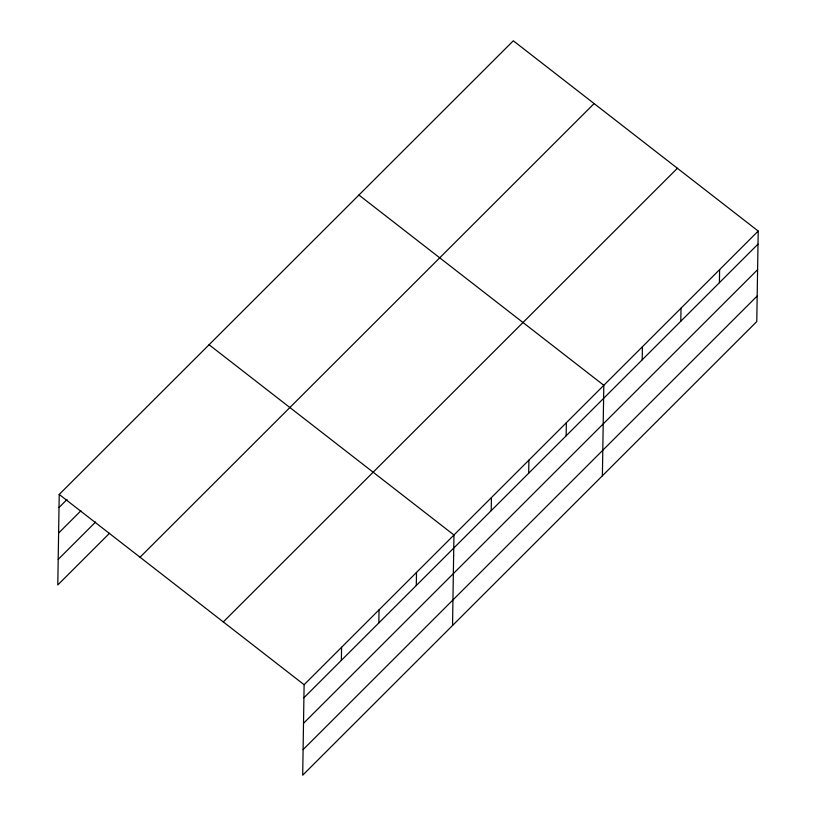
<?xml version="1.0" encoding="UTF-8"?>
<svg xmlns="http://www.w3.org/2000/svg" width="816" height="816" viewBox="0 0 816 816"><rect width="100%" height="100%" fill="white"/><g stroke="black" fill="none" stroke-linecap="round" stroke-linejoin="round"><path stroke-width="1.22" d="M758.207 231.061L304.113 684.706L302.695 775.2L756.779 321.555L758.207 231.061L513.305 40.8L59.221 494.445L57.793 584.939L109.528 533.256M341.374 660.348L341.578 647.282M378.838 622.914L379.042 609.848M416.293 585.49L416.497 572.424M452.543 625.495L453.961 535L209.069 344.74M491.222 510.643L491.426 497.576M528.686 473.219L528.89 460.153M566.151 435.785L566.355 422.719M602.392 475.789L603.809 385.295L358.918 195.044M642.202 359.805L642.416 346.739M680.809 321.239L681.013 308.173M719.406 282.683L719.61 269.617M59.007 507.511L67.034 499.494M58.609 533.062L80.906 510.785M58.201 559.388L95.656 521.965M140.036 557.226L594.119 103.581M223.298 621.914L677.392 168.269M303.909 697.772L758.003 244.127M303.511 723.323L757.595 269.678M303.093 749.649L757.187 296.004M59.221 494.445L304.113 684.706"/></g></svg>
